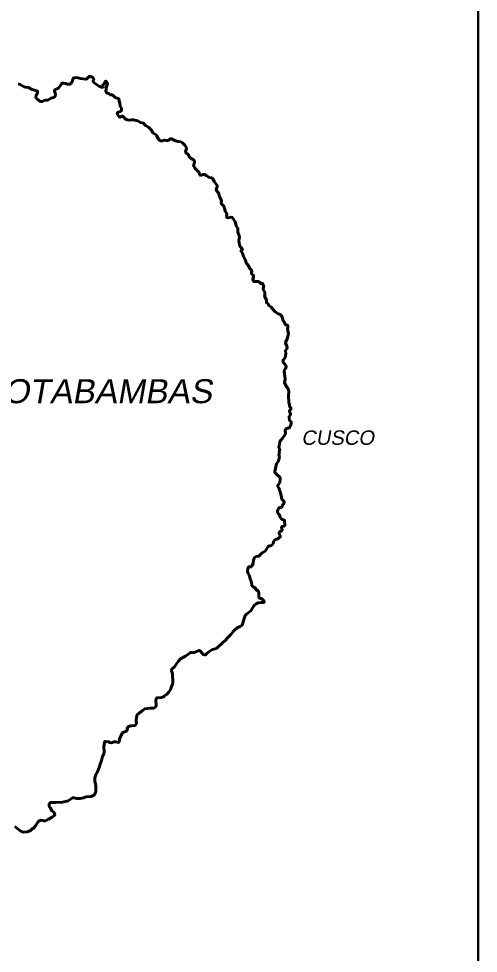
# Model space of a CAD drawing. Header units: metres. Extents: x 772934 to 773467, y 8442002 to 8442594.
# Drawn here: x 773292.68 to 773296.77, y 8442373.41 to 8442381.71 of the extents above; entities that cross this region are included whole.
import ezdxf

# ---------------------------------------------------------------- set-up
doc = ezdxf.new("R2010")
doc.units = ezdxf.units.M
for name, color, linetype, lineweight in [('Límite de Provincia', 7, 'Continuous', 40), ('Red vías Vecinales', 106, 'Continuous', 40), ('Texto vías Provinciales', 170, 'Continuous', 5)]:
    doc.layers.add(name, color=color, linetype=linetype, lineweight=lineweight)
doc.styles.add('PROVINCIAS', font='GOTHIC.TTF', dxfattribs={"oblique": 10, "height": 0.14})

msp = doc.modelspace()

# ---------------------------------------------------------------- linework, layer by layer
at = {"layer": 'Límite de Provincia', "linetype": 'Continuous'}
msp.add_lwpolyline([(773292.6801, 8442381.1324), (773292.699, 8442381.1253), (773292.7322, 8442381.1063), (773292.7465, 8442381.1016), (773292.7726, 8442381.0992), (773292.8034, 8442381.0826), (773292.8461, 8442381.0684), (773292.8508, 8442381.0636), (773292.8532, 8442381.0565), (773292.839, 8442381.0281), (773292.8366, 8442381.0115), (773292.8461, 8442380.9972), (773292.8556, 8442380.9925), (773292.8745, 8442380.9759), (773292.8911, 8442380.9735), (773292.9196, 8442380.9854), (773292.9433, 8442380.9877), (773292.9718, 8442381.0043), (773292.9931, 8442381.0091), (773293.0026, 8442381.0138), (773293.0097, 8442381.0233), (773293.0121, 8442381.0399), (773293.0097, 8442381.0494), (773293.0026, 8442381.066), (773293.005, 8442381.0755), (773293.0097, 8442381.0802), (773293.0311, 8442381.0897), (773293.0382, 8442381.0945), (773293.0524, 8442381.1134), (773293.0643, 8442381.1324), (773293.0714, 8442381.1372), (773293.0833, 8442381.1372), (773293.0999, 8442381.1348), (773293.107, 8442381.1324), (773293.1188, 8442381.1277), (773293.1378, 8442381.1277), (773293.1449, 8442381.1324), (773293.1592, 8442381.149), (773293.1639, 8442381.1609), (773293.1686, 8442381.1775), (773293.171, 8442381.1822), (773293.1781, 8442381.1846), (773293.2019, 8442381.187), (773293.2327, 8442381.1799), (773293.2801, 8442381.1727), (773293.2943, 8442381.1799), (773293.3133, 8442381.1988), (773293.3323, 8442381.1941), (773293.3442, 8442381.187), (773293.3489, 8442381.1799), (773293.3513, 8442381.1656), (773293.3442, 8442381.1538), (773293.3513, 8442381.1443), (773293.3963, 8442381.1111), (773293.4201, 8442381.1016), (773293.4319, 8442381.0992), (773293.4343, 8442381.1087), (773293.4319, 8442381.1182), (773293.4319, 8442381.1229), (773293.4461, 8442381.1324), (773293.4485, 8442381.1443), (773293.4533, 8442381.1514), (773293.458, 8442381.1538), (773293.4627, 8442381.1538), (773293.4722, 8442381.1419), (773293.4746, 8442381.1324), (773293.4627, 8442381.0968), (773293.4627, 8442381.0779), (773293.458, 8442381.0684), (773293.4604, 8442381.0589), (773293.4722, 8442381.0494), (773293.4912, 8442381.0423), (773293.4959, 8442381.0352), (773293.5173, 8442381.0328), (773293.541, 8442381.0115), (773293.5695, 8442381.002), (773293.5766, 8442380.9925), (773293.5766, 8442380.9782), (773293.5837, 8442380.9593), (773293.5861, 8442380.9332), (773293.5979, 8442380.9166), (773293.5979, 8442380.8929), (773293.5884, 8442380.8858), (773293.5695, 8442380.881), (773293.56, 8442380.8715), (773293.5624, 8442380.8597), (773293.579, 8442380.8359), (773293.5861, 8442380.8359), (773293.6027, 8442380.8454), (773293.6145, 8442380.8383), (773293.6311, 8442380.8217), (773293.6477, 8442380.8122), (773293.6715, 8442380.8075), (773293.6904, 8442380.8122), (773293.7047, 8442380.8122), (773293.7165, 8442380.8075), (773293.7426, 8442380.8027), (773293.7663, 8442380.7885), (773293.7948, 8442380.7814), (773293.8114, 8442380.7624), (773293.8375, 8442380.7458), (773293.8565, 8442380.7292), (773293.8636, 8442380.7197), (773293.8778, 8442380.696), (773293.8849, 8442380.6889), (773293.9063, 8442380.677), (773293.911, 8442380.6699), (773293.9229, 8442380.6438), (773293.9395, 8442380.6272), (773293.949, 8442380.6249), (773293.9608, 8442380.6249), (773293.9798, 8442380.632), (773293.9988, 8442380.6272), (773294.0059, 8442380.6272), (773294.0177, 8442380.632), (773294.0296, 8442380.6415), (773294.0415, 8442380.6438), (773294.077, 8442380.6249), (773294.1007, 8442380.6177), (773294.1268, 8442380.6154), (773294.1387, 8442380.6083), (773294.16, 8442380.5869), (773294.1719, 8442380.5679), (773294.1743, 8442380.5513), (773294.1672, 8442380.5347), (773294.1695, 8442380.5205), (773294.1932, 8442380.4992), (773294.1956, 8442380.4944), (773294.198, 8442380.4849), (773294.2027, 8442380.4778), (773294.2336, 8442380.4588), (773294.2431, 8442380.4493), (773294.2454, 8442380.4422), (773294.2478, 8442380.4327), (773294.2383, 8442380.4067), (773294.2407, 8442380.3995), (773294.2525, 8442380.3806), (773294.2857, 8442380.3474), (773294.2952, 8442380.3236), (773294.3, 8442380.3213), (773294.3095, 8442380.3213), (773294.3237, 8442380.326), (773294.3356, 8442380.326), (773294.3522, 8442380.3165), (773294.3759, 8442380.2999), (773294.3996, 8442380.2952), (773294.4091, 8442380.2881), (773294.4138, 8442380.2833), (773294.4209, 8442380.2643), (773294.4494, 8442380.2288), (773294.4494, 8442380.2169), (773294.4423, 8442380.2003), (773294.4399, 8442380.1861), (773294.4447, 8442380.1766), (773294.4589, 8442380.1624), (773294.4684, 8442380.1315), (773294.485, 8442380.1007), (773294.4873, 8442380.0912), (773294.4826, 8442380.0746), (773294.485, 8442380.0675), (773294.5063, 8442380.0438), (773294.5134, 8442380.0224), (773294.5182, 8442380.0058), (773294.5182, 8442379.9987), (773294.5324, 8442379.9821), (773294.5348, 8442379.9726), (773294.5324, 8442379.9536), (773294.5348, 8442379.9465), (773294.5395, 8442379.9418), (773294.5466, 8442379.9394), (773294.5727, 8442379.9465), (773294.5822, 8442379.9442), (773294.5941, 8442379.9276), (773294.6083, 8442379.9062), (773294.6154, 8442379.8849), (773294.6178, 8442379.8706), (773294.632, 8442379.8469), (773294.632, 8442379.8137), (773294.6415, 8442379.79), (773294.6463, 8442379.7734), (773294.6415, 8442379.7378), (773294.6463, 8442379.7022), (773294.651, 8442379.688), (773294.6723, 8442379.6619), (773294.67, 8442379.6572), (773294.6605, 8442379.6477), (773294.6605, 8442379.6406), (773294.6723, 8442379.6263), (773294.6818, 8442379.5979), (773294.6984, 8442379.5694), (773294.7103, 8442379.5362), (773294.7245, 8442379.5196), (773294.7364, 8442379.4935), (773294.7554, 8442379.4722), (773294.7577, 8442379.4627), (773294.753, 8442379.4556), (773294.753, 8442379.4485), (773294.7577, 8442379.4413), (773294.772, 8442379.4295), (773294.772, 8442379.4176), (773294.7648, 8442379.3963), (773294.7743, 8442379.3749), (773294.8194, 8442379.3749), (773294.8265, 8442379.3702), (773294.8313, 8442379.3583), (773294.8502, 8442379.3583), (773294.855, 8442379.3536), (773294.855, 8442379.3465), (773294.8621, 8442379.337), (773294.8573, 8442379.3109), (773294.8573, 8442379.3038), (773294.8716, 8442379.2801), (773294.8716, 8442379.254), (773294.8692, 8442379.2445), (773294.8858, 8442379.2137), (773294.8858, 8442379.1899), (773294.8905, 8442379.1852), (773294.9024, 8442379.1757), (773294.9072, 8442379.1615), (773294.9261, 8442379.1496), (773294.9617, 8442379.1093), (773294.9902, 8442379.088), (773294.9996, 8442379.0856), (773295.0091, 8442379.0808), (773295.0186, 8442379.0714), (773295.0257, 8442379.0595), (773295.0352, 8442379.0263), (773295.0495, 8442379.0073), (773295.0495, 8442378.9978), (773295.0589, 8442378.9907), (773295.0732, 8442378.986), (773295.0755, 8442378.9812), (773295.0755, 8442378.9622), (773295.0732, 8442378.9528), (773295.0755, 8442378.9409), (773295.0755, 8442378.9338), (773295.0827, 8442378.9172), (773295.0827, 8442378.9077), (773295.0755, 8442378.8864), (773295.0708, 8442378.865), (773295.0589, 8442378.8389), (773295.0566, 8442378.8294), (773295.0589, 8442378.8223), (773295.0684, 8442378.801), (773295.0708, 8442378.7844), (773295.0684, 8442378.7773), (773295.0566, 8442378.763), (773295.0589, 8442378.7322), (773295.0518, 8442378.699), (773295.0471, 8442378.6895), (773295.0352, 8442378.6776), (773295.0329, 8442378.6729), (773295.0376, 8442378.6539), (773295.0495, 8442378.6421), (773295.0518, 8442378.6326), (773295.0613, 8442378.6255), (773295.0613, 8442378.6207), (773295.0589, 8442378.6065), (773295.0471, 8442378.5899), (773295.0423, 8442378.578), (773295.0518, 8442378.5116), (773295.0518, 8442378.4974), (773295.0471, 8442378.4879), (773295.0471, 8442378.4784), (773295.0637, 8442378.4405), (773295.0755, 8442378.4262), (773295.085, 8442378.4001), (773295.0827, 8442378.3551), (773295.085, 8442378.3005), (773295.0921, 8442378.2816), (773295.0921, 8442378.265), (773295.104, 8442378.2531), (773295.104, 8442378.2389), (773295.0921, 8442378.2294), (773295.0898, 8442378.2246), (773295.0921, 8442378.2151), (773295.0993, 8442378.2057), (773295.0993, 8442378.1891), (773295.0874, 8442378.1748), (773295.0874, 8442378.163), (773295.0921, 8442378.1393), (773295.1064, 8442378.1274), (773295.1064, 8442378.1203), (773295.1016, 8442378.0989), (773295.0921, 8442378.0776), (773295.085, 8442378.0728), (773295.0732, 8442378.0705), (773295.0637, 8442378.0681), (773295.0589, 8442378.0634), (773295.0542, 8442378.0562), (773295.0518, 8442378.0468), (773295.0542, 8442378.0278), (773295.0518, 8442378.0159), (773295.0471, 8442378.0064), (773295.0305, 8442377.9875), (773295.0257, 8442377.978), (773295.0115, 8442377.9637), (773295.0044, 8442377.9519), (773295.002, 8442377.9258), (773294.9949, 8442377.9044), (773295.0044, 8442377.8807), (773294.9996, 8442377.8641), (773295.002, 8442377.8475), (773294.9973, 8442377.8404), (773294.9973, 8442377.8309), (773295.002, 8442377.8191), (773294.9996, 8442377.8025), (773294.9902, 8442377.7764), (773294.9759, 8442377.755), (773294.9736, 8442377.7408), (773294.9688, 8442377.7313), (773294.9664, 8442377.71), (773294.9593, 8442377.6886), (773294.9617, 8442377.6768), (773294.9902, 8442377.6483), (773295.002, 8442377.6412), (773295.0091, 8442377.6269), (773295.0091, 8442377.6175), (773295.0044, 8442377.589), (773294.9996, 8442377.5795), (773294.9878, 8442377.5629), (773294.9854, 8442377.5558), (773294.9973, 8442377.5416), (773294.9996, 8442377.5321), (773295.0068, 8442377.506), (773295.0139, 8442377.4846), (773295.021, 8442377.4586), (773295.021, 8442377.4443), (773295.0376, 8442377.4277), (773295.0423, 8442377.4206), (773295.0423, 8442377.4064), (773295.0329, 8442377.3945), (773295.0257, 8442377.3803), (773295.0186, 8442377.3684), (773295.002, 8442377.3661), (773294.9949, 8442377.3613), (773294.9878, 8442377.3471), (773294.983, 8442377.3328), (773294.9854, 8442377.3234), (773294.9973, 8442377.3091), (773295.002, 8442377.302), (773295.0068, 8442377.2807), (773295.021, 8442377.2641), (773295.0281, 8442377.2593), (773295.04, 8442377.257), (773295.0471, 8442377.2522), (773295.0471, 8442377.2475), (773295.0495, 8442377.2095), (773295.0423, 8442377.2024), (773295.0234, 8442377.1977), (773295.0186, 8442377.1858), (773295.0257, 8442377.1787), (773295.0257, 8442377.1763), (773295.0234, 8442377.1621), (773295.0186, 8442377.1573), (773295.0044, 8442377.1526), (773294.9996, 8442377.1455), (773294.9996, 8442377.1336), (773295.0068, 8442377.1194), (773295.0091, 8442377.1052), (773294.9878, 8442377.0886), (773294.9688, 8442377.0838), (773294.9617, 8442377.0791), (773294.9522, 8442377.0672), (773294.9451, 8442377.0482), (773294.9356, 8442377.034), (773294.9261, 8442377.0269), (773294.9143, 8442377.0269), (773294.9024, 8442377.0198), (773294.8739, 8442376.9795), (773294.8479, 8442376.9629), (773294.8218, 8442376.9368), (773294.817, 8442376.9344), (773294.7957, 8442376.932), (773294.7814, 8442376.9225), (773294.772, 8442376.8988), (773294.7672, 8442376.8727), (773294.7601, 8442376.8514), (773294.7482, 8442376.8395), (773294.7269, 8442376.8395), (773294.7198, 8442376.8229), (773294.7174, 8442376.8039), (773294.7198, 8442376.785), (773294.7364, 8442376.7589), (773294.7411, 8442376.7328), (773294.7506, 8442376.7091), (773294.7554, 8442376.6854), (773294.7577, 8442376.6711), (773294.7672, 8442376.6616), (773294.7862, 8442376.6522), (773294.7957, 8442376.6356), (773294.8123, 8442376.6261), (773294.8194, 8442376.6095), (773294.8194, 8442376.5739), (773294.8218, 8442376.5668), (773294.8289, 8442376.5597), (773294.8407, 8442376.5573), (773294.855, 8442376.5478), (773294.8645, 8442376.5359), (773294.8668, 8442376.5265), (773294.8597, 8442376.5217), (773294.8407, 8442376.5241), (773294.8123, 8442376.5193), (773294.7933, 8442376.5098), (773294.7814, 8442376.5004), (773294.7743, 8442376.4932), (773294.7482, 8442376.4482), (773294.7103, 8442376.4197), (773294.6984, 8442376.4079), (773294.6842, 8442376.3723), (773294.6771, 8442376.3391), (773294.67, 8442376.3225), (773294.6534, 8442376.3082), (773294.6249, 8442376.2964), (773294.5988, 8442376.275), (773294.5893, 8442376.2656), (773294.5727, 8442376.2418), (773294.5324, 8442376.1991), (773294.5253, 8442376.1873), (773294.5158, 8442376.1825), (773294.4968, 8442376.1659), (773294.4447, 8442376.1185), (773294.4304, 8442376.1114), (773294.4067, 8442376.1043), (773294.3854, 8442376.0924), (773294.3711, 8442376.0829), (773294.3569, 8442376.0687), (773294.345, 8442376.0592), (773294.3356, 8442376.0592), (773294.3237, 8442376.0616), (773294.2976, 8442376.0924), (773294.2881, 8442376.0972), (773294.2431, 8442376.0782), (773294.217, 8442376.0782), (773294.2075, 8442376.0758), (773294.1672, 8442376.045), (773294.1221, 8442376.0236), (773294.1007, 8442375.9975), (773294.0675, 8442375.9477), (773294.0604, 8442375.943), (773294.0486, 8442375.9359), (773294.0438, 8442375.9288), (773294.0438, 8442375.9145), (773294.0509, 8442375.8884), (773294.0533, 8442375.8102), (773294.0486, 8442375.7888), (773294.0415, 8442375.777), (773294.0343, 8442375.7509), (773294.0201, 8442375.7272), (773293.9988, 8442375.7058), (773293.9798, 8442375.694), (773293.9727, 8442375.6845), (773293.9537, 8442375.6797), (773293.9158, 8442375.675), (773293.9086, 8442375.6726), (773293.9063, 8442375.6631), (773293.9039, 8442375.656), (773293.9063, 8442375.6062), (773293.8991, 8442375.5943), (773293.8849, 8442375.5849), (773293.8493, 8442375.5849), (773293.8066, 8442375.5777), (773293.7853, 8442375.5635), (773293.7521, 8442375.5351), (773293.7379, 8442375.5279), (773293.7331, 8442375.5161), (773293.7284, 8442375.4805), (773293.7284, 8442375.4686), (773293.7308, 8442375.4544), (773293.7308, 8442375.4473), (773293.726, 8442375.4402), (773293.7189, 8442375.4307), (773293.7142, 8442375.4307), (773293.6857, 8442375.426), (773293.6786, 8442375.426), (773293.6572, 8442375.4188), (773293.6525, 8442375.4141), (773293.6477, 8442375.407), (773293.6501, 8442375.3927), (773293.6454, 8442375.3833), (773293.6335, 8442375.3761), (773293.6098, 8442375.3667), (773293.6027, 8442375.3619), (773293.5956, 8442375.3406), (773293.5813, 8442375.3121), (773293.579, 8442375.2908), (773293.5742, 8442375.2813), (773293.5695, 8442375.2789), (773293.5505, 8442375.286), (773293.5315, 8442375.286), (773293.5078, 8442375.2765), (773293.4959, 8442375.2789), (773293.4817, 8442375.286), (773293.4533, 8442375.2884), (773293.4485, 8442375.286), (773293.4461, 8442375.2789), (773293.4414, 8442375.241), (773293.4438, 8442375.1959), (773293.4414, 8442375.1793), (773293.4295, 8442375.1556), (773293.4248, 8442375.1295), (773293.4201, 8442375.12), (773293.4129, 8442375.0963), (773293.3987, 8442375.056), (773293.3821, 8442375.0133), (773293.3726, 8442374.999), (773293.3608, 8442374.9635), (773293.3608, 8442374.9397), (773293.3702, 8442374.8947), (773293.3702, 8442374.8449), (773293.3655, 8442374.8283), (773293.3584, 8442374.814), (773293.3465, 8442374.8069), (773293.3276, 8442374.7998), (773293.2849, 8442374.7974), (773293.2611, 8442374.7879), (773293.2303, 8442374.7808), (773293.1995, 8442374.7808), (773293.1781, 8442374.7879), (773293.1639, 8442374.7879), (773293.1497, 8442374.7785), (773293.1236, 8442374.7595), (773293.0738, 8442374.75), (773293.0121, 8442374.7453), (773292.967, 8442374.7453), (773292.9599, 8442374.7405), (773292.9552, 8442374.731), (773292.9552, 8442374.7168), (773292.9623, 8442374.7002), (773292.9694, 8442374.6931), (773292.9789, 8442374.6717), (773292.9931, 8442374.6622), (773293.0003, 8442374.6551), (773293.005, 8442374.6385), (773293.0026, 8442374.629), (773292.9813, 8442374.6148), (773292.9504, 8442374.5982), (773292.922, 8442374.584), (773292.9101, 8442374.5816), (773292.884, 8442374.5887), (773292.8651, 8442374.584), (773292.8532, 8442374.5697), (773292.8342, 8442374.5389), (773292.8176, 8442374.5176), (773292.8034, 8442374.5105), (773292.7892, 8442374.4962), (773292.7631, 8442374.4844), (773292.7299, 8442374.482), (773292.7109, 8442374.4891), (773292.6943, 8442374.4962), (773292.6492, 8442374.5318)], dxfattribs=at)
at = {"layer": 'Red vías Vecinales', "color": 7, "lineweight": 30}
msp.add_lwpolyline([(773276.0777, 8442369.205), (773296.7687, 8442369.205), (773296.7687, 8442387.7964), (773276.0777, 8442387.7964), (773276.0777, 8442369.205)], dxfattribs=at)

# ---------------------------------------------------------------- texts
at = {"layer": 'Texto vías Provinciales', "color": 170, "insert": (773293.3666, 8442378.3989), "char_height": 0.213459, "attachment_point": 5, "style": 'PROVINCIAS'}
msp.add_mtext('{\\fArial|b0|i0|c0|p34;\\C7;COTABAMBAS}', dxfattribs=at)
at = {"layer": 'Texto vías Provinciales', "color": 7, "insert": (773295.5192, 8442377.9868), "char_height": 0.128075, "attachment_point": 5, "style": 'PROVINCIAS'}
msp.add_mtext('{\\fArial|b0|i0|c0|p34;CUSCO}', dxfattribs=at)

doc.saveas('drawing.dxf')
